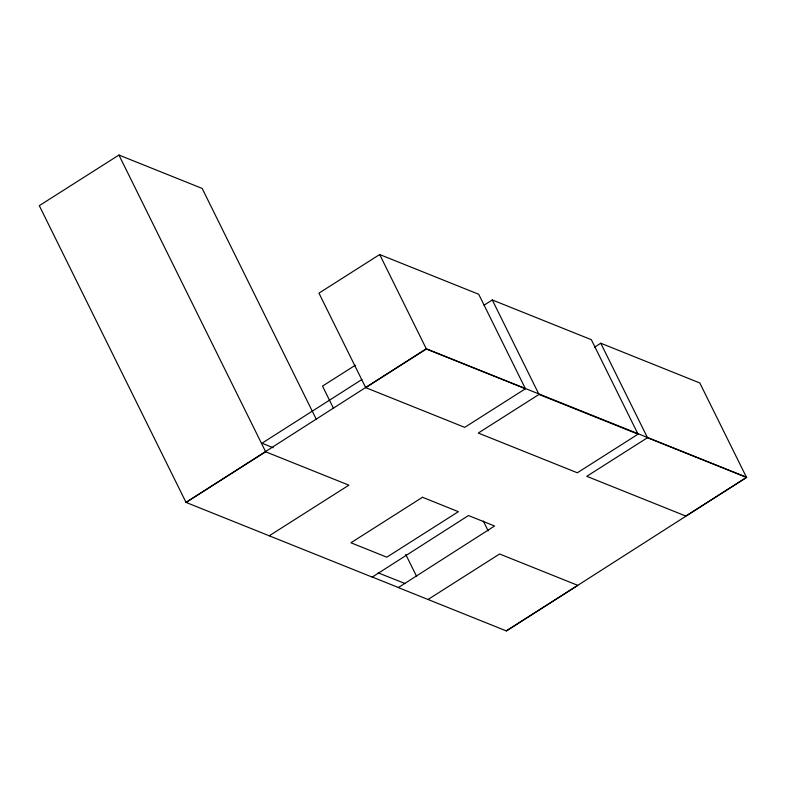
<?xml version="1.0" encoding="UTF-8"?>
<svg xmlns="http://www.w3.org/2000/svg" width="786" height="786" viewBox="0 0 786 786"><rect width="100%" height="100%" fill="white"/><g stroke="black" fill="none" stroke-linecap="round" stroke-linejoin="round"><path stroke-width="1.18" d="M361.855 379.55L261.993 443.235L273.243 447.745M316.267 419.233L202.149 188.424L118.932 155.039L39.3 205.667L186.027 502.411L372.21 577.101L468.466 515.537L494.571 526.011L398.325 587.574L506.459 630.962L746.7 477.299L426.267 348.748L186.027 502.411L265.658 451.793L348.876 485.168L269.244 535.797M379.677 254.536L318.959 293.139L365.677 387.626L464.723 427.358L525.441 388.756L478.723 294.269L379.677 254.536L426.395 349.023L525.441 388.756M355.233 365.294L322.506 386.103L333.382 408.101M484.058 305.194L492.291 299.957L591.337 339.69L638.055 434.177L577.337 472.779L478.291 433.047L539.009 394.444L638.055 434.177M365.677 387.626L426.395 349.023M594.599 347.157L600.769 343.227L699.815 382.969L746.533 477.446L685.814 516.048L586.769 476.316L647.487 437.714L746.533 477.446M428.016 599.492L499.601 553.992L577.808 585.364L506.233 630.863M378.204 572.886L405.183 583.576M372.151 576.973L398.256 587.447M600.769 343.227L647.487 437.714M492.291 299.957L539.009 394.444M483.282 520.99L488.175 530.894M405.723 554.395L416.6 576.393M118.932 155.039L265.658 451.793M422.495 497.273L350.91 542.782L386.8 557.176L458.376 511.676L422.495 497.273"/></g></svg>
